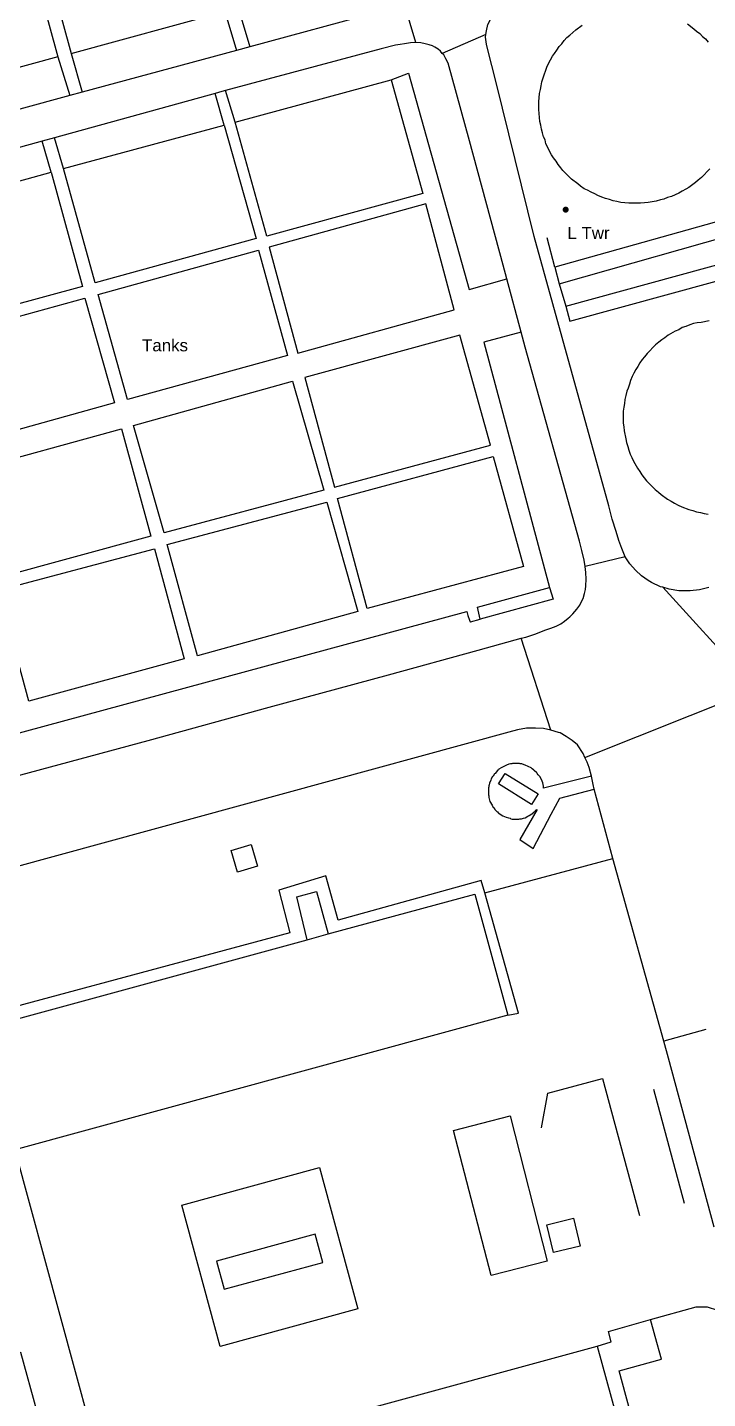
# Model space of a CAD drawing. Header units: millimetres. Extents: x 111502 to 977541, y 8702 to 1044108.
# Drawn here: x 488551.3 to 488635.8, y 240588.4 to 240758.6 of the extents above; entities that cross this region are included whole.
import ezdxf

# ---------------------------------------------------------------- set-up
doc = ezdxf.new("R2010")
doc.units = ezdxf.units.MM
doc.header["$LTSCALE"] = 0.25
doc.linetypes.add('DASHED2', pattern=[9.525, 6.35, -3.175])
doc.layers.add('E HVSS As Laid HV', color=10, linetype='Continuous')
doc.layers.add('X HVSS Site Background', color=8, linetype='Continuous')
doc.styles.add('OS Master Map$1$Standard', font='txt')

# ---------------------------------------------------------------- blocks, each defined once
blk = doc.blocks.new('OS Master Map$1$OSS9')
at = {"color": 8, "true_color": 0x707070, "const_width": 0.375, "flags": 128}
blk.add_lwpolyline([(0.188, 0), (0.181, 0.049), (0.162, 0.094), (0.133, 0.133), (0.094, 0.162), (0.049, 0.181), (0, 0.188), (-0.049, 0.181), (-0.094, 0.162), (-0.133, 0.133), (-0.162, 0.094), (-0.181, 0.049), (-0.188, 0), (-0.181, -0.049), (-0.162, -0.094), (-0.133, -0.133), (-0.094, -0.162), (-0.049, -0.181), (0, -0.188), (0.049, -0.181), (0.094, -0.162), (0.133, -0.133), (0.162, -0.094), (0.181, -0.049), (0.188, 0), (0.181, 0.049)], dxfattribs=at)
blk = doc.blocks.new('OS MAP 060722')
at = {"layer": 'X HVSS Site Background', "flags": 128}
for points in [[(-259.53, 1643.44), (-255.48, 1628.59)], [(-257.88, 1643.89), (-253.83, 1629.04)], [(-253.83, 1629.04), (-234.73, 1634.24)], [(-234.73, 1634.24), (-233.3, 1629.41)], [(-233.08, 1634.69), (-231.66, 1629.85)], [(-212.46, 1635.09), (-212.78, 1634.89), (-212.78, 1634.89), (-215.48, 1634.24), (-215.48, 1634.24), (-231.66, 1629.85)], [(-211.03, 1630.39), (-212.46, 1635.09)], [(-202.33, 1631.39), (-202.28, 1631.84), (-202.28, 1631.84), (-202.08, 1632.64), (-202.08, 1632.64), (-201.68, 1633.39), (-201.68, 1633.39), (-201.23, 1633.99), (-201.23, 1633.99), (-200.58, 1634.54), (-200.58, 1634.54), (-199.88, 1634.99), (-199.88, 1634.99), (-199.1, 1635.24), (-199.1, 1635.24), (-198.13, 1635.51)], [(-177.33, 1632.69), (-176.53, 1632.09), (-176.53, 1632.09), (-176.18, 1631.79), (-176.18, 1631.79), (-175.78, 1631.49), (-175.78, 1631.49), (-175.43, 1631.14), (-175.43, 1631.14), (-175.08, 1630.84), (-175.08, 1630.84), (-174.73, 1630.44)], [(-174.53, 1614.69), (-175.58, 1613.64), (-175.58, 1613.64), (-175.98, 1613.29), (-175.98, 1613.29), (-176.33, 1612.99), (-176.33, 1612.99), (-177.13, 1612.39), (-177.13, 1612.39), (-177.53, 1612.19), (-177.53, 1612.19), (-177.98, 1611.94), (-177.98, 1611.94), (-178.38, 1611.69), (-178.38, 1611.69), (-179.28, 1611.29), (-179.28, 1611.29), (-179.78, 1611.14), (-179.78, 1611.14), (-180.23, 1610.94), (-180.23, 1610.94), (-180.68, 1610.84), (-180.68, 1610.84), (-181.18, 1610.69), (-181.18, 1610.69), (-181.68, 1610.59), (-181.68, 1610.59), (-182.18, 1610.54), (-182.18, 1610.54), (-182.63, 1610.49), (-182.63, 1610.49), (-183.13, 1610.44), (-183.13, 1610.44), (-184.58, 1610.44), (-184.58, 1610.44), (-185.58, 1610.54), (-185.58, 1610.54), (-186.08, 1610.64), (-186.08, 1610.64), (-186.53, 1610.74), (-186.53, 1610.74), (-186.98, 1610.89), (-186.98, 1610.89), (-187.48, 1611.04), (-187.48, 1611.04), (-187.93, 1611.19), (-187.93, 1611.19), (-188.43, 1611.39), (-188.43, 1611.39), (-188.83, 1611.59), (-188.83, 1611.59), (-189.28, 1611.79), (-189.28, 1611.79), (-189.73, 1612.04), (-189.73, 1612.04), (-190.13, 1612.24), (-190.13, 1612.24), (-190.58, 1612.54), (-190.58, 1612.54), (-190.93, 1612.84), (-190.93, 1612.84), (-191.73, 1613.44), (-191.73, 1613.44), (-192.78, 1614.49), (-192.78, 1614.49), (-193.03, 1614.84), (-193.03, 1614.84), (-193.38, 1615.24), (-193.38, 1615.24), (-193.63, 1615.64), (-193.63, 1615.64), (-193.93, 1616.09), (-193.93, 1616.09), (-194.18, 1616.44), (-194.18, 1616.44), (-194.43, 1616.89), (-194.43, 1616.89), (-194.63, 1617.34), (-194.63, 1617.34), (-194.88, 1617.79), (-194.88, 1617.79), (-194.98, 1618.29), (-194.98, 1618.29), (-195.18, 1618.69), (-195.18, 1618.69), (-195.33, 1619.19), (-195.33, 1619.19), (-195.43, 1619.64), (-195.43, 1619.64), (-195.53, 1620.14), (-195.53, 1620.14), (-195.63, 1620.59), (-195.63, 1620.59), (-195.78, 1622.09), (-195.78, 1622.09), (-195.78, 1623.04), (-195.78, 1623.04), (-195.68, 1624.04), (-195.68, 1624.04), (-195.58, 1624.54), (-195.58, 1624.54), (-195.48, 1624.99), (-195.48, 1624.99), (-195.38, 1625.49), (-195.38, 1625.49), (-195.23, 1625.99), (-195.23, 1625.99), (-194.78, 1627.34), (-194.78, 1627.34), (-194.58, 1627.79), (-194.58, 1627.79), (-194.08, 1628.69), (-194.08, 1628.69), (-193.83, 1629.04), (-193.83, 1629.04), (-193.53, 1629.44), (-193.53, 1629.44), (-193.23, 1629.89), (-193.23, 1629.89), (-192.93, 1630.24), (-192.93, 1630.24), (-192.63, 1630.64), (-192.63, 1630.64), (-192.28, 1630.99), (-192.28, 1630.99), (-191.93, 1631.29), (-191.93, 1631.29), (-191.53, 1631.64), (-191.53, 1631.64), (-191.18, 1631.94), (-191.18, 1631.94), (-190.38, 1632.54)], [(-202.33, 1631.39), (-207.78, 1629.04)], [(-185.03, 1566.54), (-185.48, 1567.59), (-185.48, 1567.59), (-185.83, 1568.59), (-185.83, 1568.59), (-186.18, 1569.69), (-186.18, 1569.69), (-186.68, 1571.24), (-186.68, 1571.24), (-187.08, 1572.89), (-187.08, 1572.89), (-196.33, 1606.29), (-196.33, 1606.29), (-201.08, 1625.44), (-201.08, 1625.44), (-202.13, 1629.64), (-202.13, 1629.64), (-202.28, 1630.19), (-202.28, 1630.19), (-202.38, 1631.04), (-202.38, 1631.04), (-202.33, 1631.39)], [(-253.83, 1629.04), (-252.46, 1624.21)], [(-233.3, 1629.41), (-252.46, 1624.21)], [(-211.03, 1630.39), (-211.68, 1630.34), (-211.68, 1630.34), (-212.43, 1630.24), (-212.43, 1630.24), (-212.98, 1630.14), (-212.98, 1630.14), (-213.58, 1630.04), (-213.58, 1630.04), (-215.33, 1629.59), (-215.33, 1629.59), (-234.66, 1624.42)], [(-231.66, 1629.85), (-233.3, 1629.41)], [(-207.78, 1629.04), (-207.98, 1629.29), (-207.98, 1629.29), (-208.28, 1629.54), (-208.28, 1629.54), (-208.68, 1629.79), (-208.68, 1629.79), (-208.98, 1629.99), (-208.98, 1629.99), (-209.38, 1630.09), (-209.38, 1630.09), (-209.88, 1630.24), (-209.88, 1630.24), (-210.43, 1630.34), (-210.43, 1630.34), (-211.03, 1630.39)], [(-199.73, 1601.04), (-200.18, 1602.74), (-200.18, 1602.74), (-204.38, 1618.19), (-204.38, 1618.19), (-207.03, 1627.84), (-207.03, 1627.84), (-207.33, 1628.34), (-207.33, 1628.34), (-207.58, 1628.84), (-207.58, 1628.84), (-207.78, 1629.04)], [(-255.48, 1628.59), (-274.58, 1623.39)], [(-255.48, 1628.59), (-254.01, 1623.79)], [(-214.08, 1625.74), (-210.18, 1611.64), (-210.18, 1611.64), (-229.53, 1606.34), (-229.53, 1606.34), (-233.48, 1620.49)], [(-233.48, 1620.49), (-214.08, 1625.74)], [(-214.08, 1625.74), (-211.93, 1626.59), (-211.93, 1626.59), (-204.43, 1599.74), (-204.43, 1599.74), (-199.73, 1601.04)], [(-254.01, 1623.79), (-273.12, 1618.6)], [(-235.94, 1624.07), (-255.91, 1618.56)], [(-252.46, 1624.21), (-254.01, 1623.79)], [(-234.66, 1624.42), (-235.13, 1624.29), (-235.13, 1624.29), (-235.94, 1624.07)], [(-234.83, 1620.14), (-235.94, 1624.07)], [(-233.48, 1620.49), (-234.66, 1624.42)], [(-255.91, 1618.56), (-257.41, 1618.15)], [(-254.78, 1614.74), (-255.91, 1618.56)], [(-234.83, 1620.14), (-230.88, 1606.04), (-230.88, 1606.04), (-250.83, 1600.54), (-250.83, 1600.54), (-254.78, 1614.74)], [(-254.78, 1614.74), (-234.83, 1620.14)], [(-257.41, 1618.15), (-276.59, 1612.86)], [(-256.33, 1614.29), (-257.41, 1618.15)], [(-256.33, 1614.29), (-252.43, 1600.09), (-252.43, 1600.09), (-271.78, 1594.84), (-271.78, 1594.84), (-275.58, 1608.94)], [(-275.58, 1608.94), (-256.33, 1614.29)], [(-209.78, 1610.34), (-229.23, 1604.99), (-229.23, 1604.99), (-225.68, 1591.84), (-225.68, 1591.84), (-206.28, 1597.19), (-206.28, 1597.19), (-209.78, 1610.34)], [(-169.58, 1609.29), (-193.78, 1602.49)], [(-193.23, 1600.44), (-169.03, 1607.29), (-169.03, 1607.29), (-169.58, 1609.29)], [(-193.78, 1602.49), (-194.75, 1606.15)], [(-226.98, 1591.54), (-246.83, 1586.09), (-246.83, 1586.09), (-250.48, 1599.09), (-250.48, 1599.09), (-230.58, 1604.59), (-230.58, 1604.59), (-226.98, 1591.54)], [(-192.43, 1597.64), (-168.08, 1604.34), (-168.08, 1604.34), (-167.53, 1602.44)], [(-193.78, 1602.49), (-193.23, 1600.44)], [(-192.43, 1597.64), (-191.93, 1595.79), (-191.93, 1595.79), (-167.53, 1602.44)], [(-197.98, 1594.44), (-199.73, 1601.04)], [(-193.23, 1600.44), (-192.43, 1597.64)], [(-248.43, 1585.64), (-267.78, 1580.29), (-267.78, 1580.29), (-271.38, 1593.34), (-271.38, 1593.34), (-252.13, 1598.64), (-252.13, 1598.64), (-248.43, 1585.64)], [(-174.63, 1595.84), (-175.63, 1595.64), (-175.63, 1595.64), (-176.13, 1595.59), (-176.13, 1595.59), (-176.58, 1595.49), (-176.58, 1595.49), (-177.03, 1595.34), (-177.03, 1595.34), (-177.53, 1595.14), (-177.53, 1595.14), (-177.98, 1594.99), (-177.98, 1594.99), (-178.38, 1594.74), (-178.38, 1594.74), (-178.83, 1594.54), (-178.83, 1594.54), (-179.73, 1594.04), (-179.73, 1594.04), (-180.13, 1593.74), (-180.13, 1593.74), (-180.48, 1593.49), (-180.48, 1593.49), (-180.88, 1593.19), (-180.88, 1593.19), (-181.28, 1592.84), (-181.28, 1592.84), (-182.33, 1591.79), (-182.33, 1591.79), (-182.63, 1591.39), (-182.63, 1591.39), (-182.93, 1591.04), (-182.93, 1591.04), (-183.23, 1590.64), (-183.23, 1590.64), (-183.48, 1590.19), (-183.48, 1590.19), (-183.73, 1589.79), (-183.73, 1589.79), (-183.98, 1589.34), (-183.98, 1589.34), (-184.18, 1588.94), (-184.18, 1588.94), (-184.38, 1588.44), (-184.38, 1588.44), (-184.53, 1587.99), (-184.53, 1587.99), (-184.68, 1587.49), (-184.68, 1587.49), (-184.83, 1587.09), (-184.83, 1587.09), (-184.98, 1586.59), (-184.98, 1586.59), (-185.08, 1586.09), (-185.08, 1586.09), (-185.13, 1585.59), (-185.13, 1585.59), (-185.23, 1585.14), (-185.23, 1585.14), (-185.28, 1584.64), (-185.28, 1584.64), (-185.28, 1583.14), (-185.28, 1583.14), (-185.23, 1582.69), (-185.23, 1582.69), (-185.18, 1582.19), (-185.18, 1582.19), (-184.98, 1581.19), (-184.98, 1581.19), (-184.88, 1580.74), (-184.88, 1580.74), (-184.73, 1580.24), (-184.73, 1580.24), (-184.58, 1579.79), (-184.58, 1579.79), (-184.43, 1579.29), (-184.43, 1579.29), (-184.23, 1578.89), (-184.23, 1578.89), (-184.03, 1578.44), (-184.03, 1578.44), (-183.53, 1577.54), (-183.53, 1577.54), (-183.23, 1577.14), (-183.23, 1577.14), (-182.98, 1576.74), (-182.98, 1576.74), (-182.68, 1576.34), (-182.68, 1576.34), (-182.38, 1575.99), (-182.38, 1575.99), (-182.03, 1575.59), (-182.03, 1575.59), (-181.33, 1574.89), (-181.33, 1574.89), (-180.93, 1574.59), (-180.93, 1574.59), (-180.58, 1574.29), (-180.58, 1574.29), (-179.78, 1573.69), (-179.78, 1573.69), (-179.33, 1573.44), (-179.33, 1573.44), (-178.93, 1573.19), (-178.93, 1573.19), (-178.48, 1572.94), (-178.48, 1572.94), (-178.03, 1572.74), (-178.03, 1572.74), (-177.13, 1572.44), (-177.13, 1572.44), (-176.63, 1572.29), (-176.63, 1572.29), (-176.18, 1572.14), (-176.18, 1572.14), (-175.68, 1572.04), (-175.68, 1572.04), (-175.23, 1571.94), (-175.23, 1571.94), (-174.73, 1571.84)], [(-205.58, 1594.04), (-224.83, 1588.79), (-224.83, 1588.79), (-221.13, 1575.19), (-221.13, 1575.19), (-201.78, 1580.39), (-201.78, 1580.39), (-205.58, 1594.04)], [(-197.98, 1594.44), (-202.58, 1593.19), (-202.58, 1593.19), (-194.43, 1562.74)], [(-190.03, 1565.34), (-190.13, 1566.14), (-190.13, 1566.14), (-190.43, 1567.34), (-190.43, 1567.34), (-190.73, 1568.49), (-190.73, 1568.49), (-197.48, 1592.59), (-197.48, 1592.59), (-197.98, 1594.44)], [(-174.68, 1562.74), (-175.83, 1562.44), (-175.83, 1562.44), (-176.98, 1562.34), (-176.98, 1562.34), (-178.38, 1562.34), (-178.38, 1562.34), (-179.58, 1562.54), (-179.58, 1562.54), (-180.39, 1562.76)], [(-222.48, 1574.84), (-242.28, 1569.54), (-242.28, 1569.54), (-246.08, 1582.84), (-246.08, 1582.84), (-226.33, 1588.34), (-226.33, 1588.34), (-222.48, 1574.84)], [(-243.93, 1569.09), (-263.23, 1563.84), (-263.23, 1563.84), (-266.88, 1577.14), (-266.88, 1577.14), (-247.58, 1582.44), (-247.58, 1582.44), (-243.93, 1569.09)], [(-217.08, 1560.14), (-220.78, 1573.79), (-220.78, 1573.79), (-201.43, 1578.99), (-201.43, 1578.99), (-197.68, 1565.34), (-197.68, 1565.34), (-217.08, 1560.14)], [(-218.23, 1559.74), (-238.13, 1554.24), (-238.13, 1554.24), (-241.93, 1568.09), (-241.93, 1568.09), (-222.08, 1573.34), (-222.08, 1573.34), (-218.23, 1559.74)], [(-239.78, 1553.89), (-259.08, 1548.64), (-259.08, 1548.64), (-262.83, 1562.39), (-262.83, 1562.39), (-243.48, 1567.54), (-243.48, 1567.54), (-239.78, 1553.89)], [(-185.03, 1566.54), (-190.03, 1565.34)], [(-180.39, 1562.76), (-180.68, 1562.84), (-180.68, 1562.84), (-181.78, 1563.34), (-181.78, 1563.34), (-182.18, 1563.59), (-182.18, 1563.59), (-183.03, 1564.19), (-183.03, 1564.19), (-183.78, 1564.89), (-183.78, 1564.89), (-184.48, 1565.69), (-184.48, 1565.69), (-185.03, 1566.54)], [(-197.95, 1556.43), (-197.38, 1556.59), (-197.38, 1556.59), (-196.13, 1556.99), (-196.13, 1556.99), (-195.03, 1557.44), (-195.03, 1557.44), (-194.28, 1557.69), (-194.28, 1557.69), (-193.63, 1557.94), (-193.63, 1557.94), (-193.03, 1558.24), (-193.03, 1558.24), (-192.58, 1558.54), (-192.58, 1558.54), (-192.13, 1558.94), (-192.13, 1558.94), (-191.93, 1559.09), (-191.93, 1559.09), (-191.53, 1559.49), (-191.53, 1559.49), (-191.03, 1560.04), (-191.03, 1560.04), (-190.68, 1560.54), (-190.68, 1560.54), (-190.48, 1560.99), (-190.48, 1560.99), (-190.28, 1561.39), (-190.28, 1561.39), (-190.08, 1561.99), (-190.08, 1561.99), (-189.98, 1562.49), (-189.98, 1562.49), (-189.93, 1562.94), (-189.93, 1562.94), (-189.88, 1563.79), (-189.88, 1563.79), (-189.93, 1564.59), (-189.93, 1564.59), (-190.03, 1565.34)], [(-203.03, 1558.79), (-203.38, 1560.29), (-203.38, 1560.29), (-194.43, 1562.74)], [(-194.43, 1562.74), (-193.98, 1561.29), (-193.98, 1561.29), (-203.03, 1558.79)], [(-169.98, 1551.34), (-180.39, 1562.76)], [(-261.63, 1542.05), (-262.21, 1544.17), (-262.21, 1544.17), (-204.72, 1559.74), (-204.72, 1559.74), (-204.59, 1559.28), (-204.59, 1559.28), (-204.37, 1558.68), (-204.37, 1558.68), (-204.3, 1558.48), (-204.3, 1558.48), (-204.27, 1558.48), (-204.27, 1558.48), (-203.03, 1558.79)], [(-260.78, 1539.3), (-260.08, 1539.49), (-260.08, 1539.49), (-244.28, 1543.74), (-244.28, 1543.74), (-229.23, 1547.89), (-229.23, 1547.89), (-214.43, 1551.89), (-214.43, 1551.89), (-203.28, 1554.94), (-203.28, 1554.94), (-202.28, 1555.24), (-202.28, 1555.24), (-197.95, 1556.43)], [(-194.28, 1545.04), (-197.95, 1556.43)], [(-190.04, 1541.62), (-170.43, 1549.44)], [(-194.28, 1545.04), (-195.18, 1545.24), (-195.18, 1545.24), (-196.18, 1545.29), (-196.18, 1545.29), (-197.28, 1545.29), (-197.28, 1545.29), (-198.43, 1545.09), (-198.43, 1545.09), (-199.48, 1544.79), (-199.48, 1544.79), (-255.18, 1529.54), (-255.18, 1529.54), (-279.62, 1522.91)], [(-190.04, 1541.62), (-190.28, 1542.14), (-190.28, 1542.14), (-190.98, 1543.19), (-190.98, 1543.19), (-191.63, 1543.74), (-191.63, 1543.74), (-192.38, 1544.24), (-192.38, 1544.24), (-193.13, 1544.69), (-193.13, 1544.69), (-193.33, 1544.74), (-193.33, 1544.74), (-194.28, 1545.04)], [(-189.23, 1539.34), (-195.18, 1537.84), (-195.18, 1537.84), (-195.18, 1538.09), (-195.18, 1538.09), (-195.28, 1538.49), (-195.28, 1538.49), (-195.43, 1538.89), (-195.43, 1538.89), (-195.63, 1539.29), (-195.63, 1539.29), (-195.78, 1539.39), (-195.78, 1539.39), (-195.83, 1539.49), (-195.83, 1539.49), (-195.98, 1539.64), (-195.98, 1539.64), (-196.03, 1539.74), (-196.03, 1539.74), (-196.33, 1540.04), (-196.33, 1540.04), (-196.43, 1540.09), (-196.43, 1540.09), (-196.58, 1540.24), (-196.58, 1540.24), (-196.73, 1540.34), (-196.73, 1540.34), (-197.08, 1540.54), (-197.08, 1540.54), (-197.48, 1540.69), (-197.48, 1540.69), (-197.78, 1540.79), (-197.78, 1540.79), (-197.88, 1540.84), (-197.88, 1540.84), (-198.08, 1540.84), (-198.08, 1540.84), (-198.18, 1540.89), (-198.18, 1540.89), (-199.03, 1540.89), (-199.03, 1540.89), (-199.13, 1540.84), (-199.13, 1540.84), (-199.28, 1540.84), (-199.28, 1540.84), (-199.48, 1540.79), (-199.48, 1540.79), (-199.78, 1540.69), (-199.78, 1540.69), (-200.43, 1540.34), (-200.43, 1540.34), (-200.73, 1540.19), (-200.73, 1540.19), (-200.78, 1540.09), (-200.78, 1540.09), (-200.88, 1540.04), (-200.88, 1540.04), (-201.18, 1539.64), (-201.18, 1539.64), (-201.28, 1539.59), (-201.28, 1539.59), (-201.43, 1539.34), (-201.43, 1539.34), (-201.53, 1539.29), (-201.53, 1539.29), (-201.68, 1538.99), (-201.68, 1538.99), (-201.73, 1538.84), (-201.73, 1538.84), (-201.88, 1538.44), (-201.88, 1538.44), (-201.93, 1538.24), (-201.93, 1538.24), (-201.98, 1538.14), (-201.98, 1538.14), (-201.98, 1537.99), (-201.98, 1537.99), (-202.03, 1537.89), (-202.03, 1537.89), (-202.03, 1536.99), (-202.03, 1536.99), (-201.98, 1536.89), (-201.98, 1536.89), (-201.98, 1536.69), (-201.98, 1536.69), (-201.93, 1536.49), (-201.93, 1536.49), (-201.83, 1536.19), (-201.83, 1536.19), (-201.58, 1535.74), (-201.58, 1535.74), (-201.43, 1535.44), (-201.43, 1535.44), (-201.33, 1535.39), (-201.33, 1535.39), (-201.23, 1535.19), (-201.23, 1535.19), (-200.98, 1534.94), (-200.98, 1534.94), (-200.88, 1534.89), (-200.88, 1534.89), (-200.83, 1534.79), (-200.83, 1534.79), (-200.73, 1534.74), (-200.73, 1534.74), (-200.58, 1534.59), (-200.58, 1534.59), (-200.23, 1534.39), (-200.23, 1534.39), (-199.83, 1534.24), (-199.83, 1534.24), (-199.53, 1534.14), (-199.53, 1534.14), (-199.33, 1534.09), (-199.33, 1534.09), (-199.23, 1534.04), (-199.23, 1534.04), (-199.08, 1533.99), (-199.08, 1533.99), (-198.23, 1533.99), (-198.23, 1533.99), (-198.13, 1534.04), (-198.13, 1534.04), (-197.93, 1534.04), (-197.93, 1534.04), (-197.68, 1534.09), (-197.68, 1534.09), (-197.48, 1534.14), (-197.48, 1534.14), (-197.13, 1534.34), (-197.13, 1534.34), (-196.98, 1534.44), (-196.98, 1534.44), (-196.63, 1534.64), (-196.63, 1534.64), (-196.53, 1534.69), (-196.53, 1534.69), (-196.38, 1534.84), (-196.38, 1534.84), (-196.28, 1534.89), (-196.28, 1534.89), (-196.13, 1535.04), (-196.13, 1535.04), (-196.08, 1535.14), (-196.08, 1535.14), (-195.98, 1535.19), (-195.98, 1535.19), (-198.14, 1531.48), (-198.14, 1531.48), (-196.45, 1530.33), (-196.45, 1530.33), (-194.22, 1534.61), (-194.22, 1534.61), (-193.18, 1536.59), (-193.18, 1536.59), (-188.88, 1537.69)], [(-189.23, 1539.34), (-189.53, 1540.39), (-189.53, 1540.39), (-189.78, 1541.04), (-189.78, 1541.04), (-190.04, 1541.62)], [(-196.66, 1535.81), (-200.77, 1538.36), (-200.77, 1538.36), (-199.96, 1539.67), (-199.96, 1539.67), (-195.85, 1537.11), (-195.85, 1537.11), (-196.66, 1535.81)], [(-188.88, 1537.69), (-189.03, 1538.29), (-189.03, 1538.29), (-189.23, 1539.34)], [(-186.58, 1529.09), (-188.88, 1537.69)], [(-230.7, 1528.13), (-233.16, 1527.4), (-233.16, 1527.4), (-233.95, 1530.09), (-233.95, 1530.09), (-231.49, 1530.82), (-231.49, 1530.82), (-230.7, 1528.13)], [(-202.48, 1524.84), (-186.58, 1529.09)], [(-180.24, 1506.41), (-186.58, 1529.09)], [(-202.48, 1524.84), (-202.93, 1526.39), (-202.93, 1526.39), (-220.68, 1521.44), (-220.68, 1521.44), (-222.23, 1526.94), (-222.23, 1526.94), (-228.03, 1525.19), (-228.03, 1525.19), (-226.68, 1519.89), (-226.68, 1519.89), (-275, 1506.88), (-275, 1506.88), (-279.62, 1522.91)], [(-224.54, 1519.01), (-225.83, 1524.34), (-225.83, 1524.34), (-223.35, 1524.99), (-223.35, 1524.99), (-221.91, 1519.73)], [(-221.91, 1519.73), (-203.73, 1524.69), (-203.73, 1524.69), (-199.63, 1509.64)], [(-199.63, 1509.64), (-198.28, 1509.89), (-198.28, 1509.89), (-202.48, 1524.84)], [(-269.63, 1490.49), (-273.73, 1505.59), (-273.73, 1505.59), (-224.54, 1519.01)], [(-224.54, 1519.01), (-221.91, 1519.73)], [(-199.63, 1509.64), (-260.83, 1492.94), (-260.83, 1492.94), (-249.63, 1451.89), (-249.63, 1451.89), (-188.53, 1468.59)], [(-175.05, 1507.86), (-180.24, 1506.41)], [(-179.66, 1504.31), (-180.24, 1506.41)], [(-173.99, 1483.33), (-179.66, 1504.31)], [(-195.44, 1495.67), (-194.67, 1499.98), (-194.67, 1499.98), (-187.85, 1501.81), (-187.85, 1501.81), (-183.28, 1484.79)], [(-177.68, 1486.29), (-181.48, 1500.44)], [(-201.68, 1477.34), (-206.38, 1495.34), (-206.38, 1495.34), (-199.33, 1497.14), (-199.33, 1497.14), (-194.73, 1479.14), (-194.73, 1479.14), (-201.68, 1477.34)], [(-218.23, 1473.19), (-235.33, 1468.54), (-235.33, 1468.54), (-240.08, 1486.09), (-240.08, 1486.09), (-222.98, 1490.74), (-222.98, 1490.74), (-218.23, 1473.19)], [(-190.63, 1480.99), (-193.93, 1480.19), (-193.93, 1480.19), (-194.78, 1483.64), (-194.78, 1483.64), (-191.48, 1484.44), (-191.48, 1484.44), (-190.63, 1480.99)], [(-234.83, 1475.64), (-222.58, 1478.94), (-222.58, 1478.94), (-223.53, 1482.49), (-223.53, 1482.49), (-235.78, 1479.14), (-235.78, 1479.14), (-234.83, 1475.64)], [(-181.89, 1471.87), (-176.24, 1473.46), (-176.24, 1473.46), (-174.85, 1473.46), (-174.85, 1473.46), (-173.59, 1473.04), (-173.59, 1473.04), (-173.15, 1472.83), (-173.15, 1472.83), (-172.11, 1472.27), (-172.11, 1472.27), (-170.81, 1471.09)], [(-254.73, 1415.39), (-258.99, 1431.28), (-258.99, 1431.28), (-255.43, 1432.29), (-255.43, 1432.29), (-182.23, 1452.34), (-182.23, 1452.34), (-185.8, 1465.52), (-185.8, 1465.52), (-180.55, 1466.95), (-180.55, 1466.95), (-181.31, 1469.75), (-181.31, 1469.75), (-181.89, 1471.87)], [(-186.77, 1469.09), (-187.13, 1470.39), (-187.13, 1470.39), (-181.89, 1471.87)], [(-188.53, 1468.59), (-186.77, 1469.09)], [(-258.06, 1460.4), (-260.08, 1467.79), (-260.08, 1467.79), (-277.63, 1462.99), (-277.63, 1462.99), (-276.03, 1457.19)], [(-188.53, 1468.59), (-184.33, 1453.34), (-184.33, 1453.34), (-254.33, 1434.19), (-254.33, 1434.19), (-258.48, 1449.49), (-258.48, 1449.49), (-255.33, 1450.34), (-255.33, 1450.34), (-258.06, 1460.4)]]:
    blk.add_lwpolyline(points, dxfattribs=at)
at = {"layer": 'X HVSS Site Background'}
blk.add_blockref('OS Master Map$1$OSS9', (-192.43, 1609.64), dxfattribs=at)
at = {"layer": 'X HVSS Site Background', "char_height": 1.5, "attachment_point": 7, "style": 'OS Master Map$1$Standard'}
for s, insert in [('{\\farial|b0|i0|c0|p34;L Twr}', (-192.22, 1606)), ('{\\farial|b0|i0|c0|p34;Tanks}', (-245.03, 1592.03))]:
    blk.add_mtext(s, dxfattribs=dict(at, insert=insert))

msp = doc.modelspace()

# ---------------------------------------------------------------- linework, layer by layer
at = {"lineweight": 0}
msp.add_circle((488727.82, 239008.33), 11388.42, dxfattribs=at)

# ---------------------------------------------------------------- block references
at = {"layer": 'E HVSS As Laid HV', "linetype": 'DASHED2', "lineweight": 0}
msp.add_blockref('OS MAP 060722', (488810.58, 239126.31), dxfattribs=at)
at = {"layer": 'X HVSS Site Background', "lineweight": 0}
msp.add_blockref('OS Master Map$1$OSS9', (488618.15, 240735.95), dxfattribs=at)

doc.saveas('drawing.dxf')
